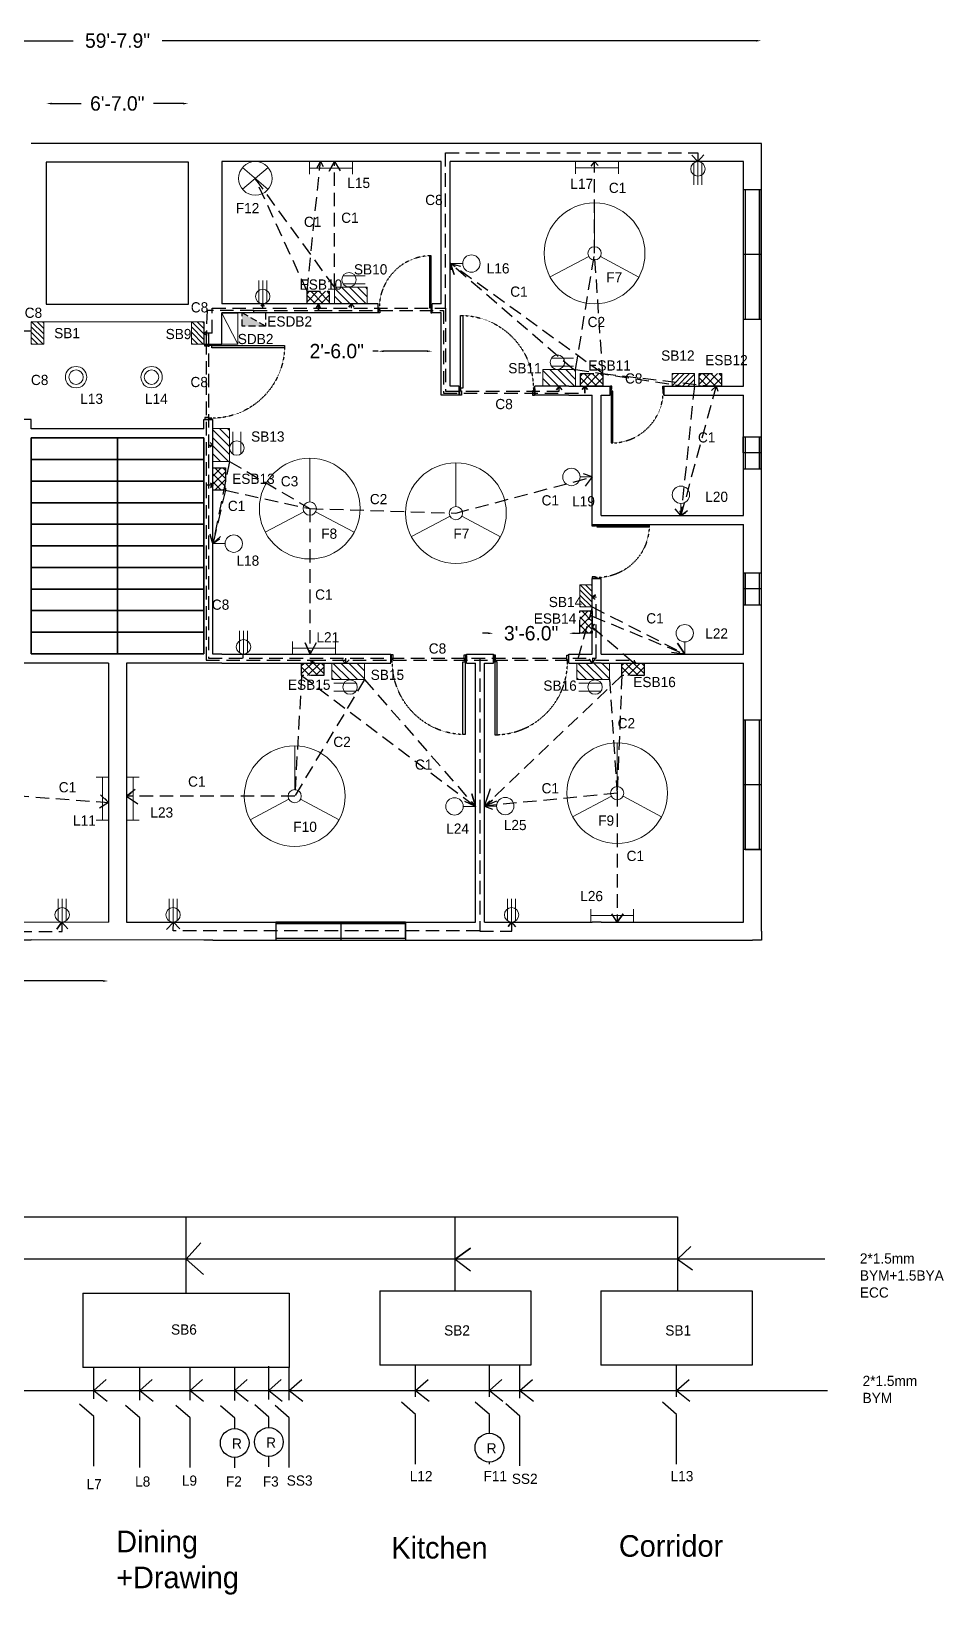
# Model space of a CAD drawing. Header units: inches. Extents: x -1005 to 2944, y -1440 to 1224.
# Drawn here: x -17 to 491, y -324 to 545 of the extents above; entities that cross this region are included whole.
import ezdxf

# ---------------------------------------------------------------- set-up
doc = ezdxf.new("R2010")
doc.units = ezdxf.units.IN
doc.header["$LTSCALE"] = 30
doc.header["$MEASUREMENT"] = 0
doc.linetypes.add('HIDDEN', pattern=[0.375, 0.25, -0.125])
doc.linetypes.add('HIDDEN4', pattern=[0.09375, 0.0625, -0.03125])
for name, color, linetype in [('Conduction to distribution board and 3 pin socket', 224, 'HIDDEN'), ('Conduction wire', 220, 'HIDDEN'), ('Dim', 102, 'Continuous'), ('Doors', 172, 'Continuous'), ('Emergency conduit', 50, 'HIDDEN'), ('Emergency fixture', 52, 'HIDDEN'), ('ESDBconduit', 80, 'HIDDEN'), ('loads', 228, 'HIDDEN'), ('Sdb  text', 153, 'Continuous'), ('SDB wire', 106, 'Continuous'), ('Windows', 174, 'Continuous'), ('wire size', 132, 'Continuous')]:
    doc.layers.add(name, color=color, linetype=linetype)
doc.layers.add('Fittings & Fixtures', color=92, linetype='Continuous', lineweight=15)
doc.dimstyles.get("Standard").update_dxf_attribs({"dimtxt": 8, "dimasz": 3, "dimexe": 0.18, "dimexo": 0.0625, "dimgap": 0.09, "dimtad": 0, "dimtih": 1, "dimtoh": 1, "dimdec": 1, "dimzin": 0, "dimdsep": 46, "dimlunit": 3, "dimtxsty": 'Standard', "dimcen": 0.09, "dimse1": 1, "dimse2": 1, "dimadec": 0, "dimazin": 0, "dimtfac": 1, "dimtdec": 1, "dimtofl": 0, "dimtmove": 0, "dimatfit": 3, "dimfxl": 1, "dimtolj": 1, "dimtzin": 0, "dimarcsym": 0})

# ---------------------------------------------------------------- blocks, each defined once
blk = doc.blocks.new('*D1')
at = {"color": 0, "lineweight": -2}
for p, q in [((237.22, 210.44), (234.22, 210.44)), ((285.22, 210.44), (288.22, 210.44))]:
    blk.add_line(p, q, dxfattribs=at)
at = {"color": 0}
for points in [[(237.22, 210.94), (237.22, 209.94), (240.22, 210.44)], [(285.22, 210.94), (285.22, 209.94), (282.22, 210.44)]]:
    blk.add_solid(points, dxfattribs=at)
at = {"layer": 'Defpoints', "color": 0}
for p in [(240.22, 210.44), (240.22, 198.88), (282.22, 198.88)]:
    blk.add_point(p, dxfattribs=at)
at = {"color": 0, "insert": (261.22, 210.44), "char_height": 8, "attachment_point": 5}
blk.add_mtext('\\A1;3\'-6.0"', dxfattribs=at)
blk = doc.blocks.new('A$C33124527')
for points in [[(1080, 1159), (1047, 1159), (1047, 100), (1080, 100)], [(0, 10), (6, 10), (6, 90), (0, 90)], [(6, 100), (20, 100), (20, 62), (32, 62), (32, 16), (32, 0), (6, 0)], [(1094, 100), (1080, 100), (1080, 62), (1068, 62), (1068, 16), (1068, 0), (1094, 0)], [(1094, 10), (1100, 10), (1100, 90), (1094, 90)]]:
    blk.add_lwpolyline(points, close=True)
at = {"linetype": 'HIDDEN4'}
blk.add_arc((1081, 100), 1060, 91.6414, 179.9839, dxfattribs=at)
blk = doc.blocks.new('*D4')
at = {"color": 0, "lineweight": -2}
for p, q in [((176.22, 367.28), (173.22, 367.28)), ((203.22, 367.28), (179.22, 367.28))]:
    blk.add_line(p, q, dxfattribs=at)
at = {"color": 0}
for points in [[(179.22, 367.78), (179.22, 366.78), (176.22, 367.28)], [(203.22, 367.78), (203.22, 366.78), (206.22, 367.28)]]:
    blk.add_solid(points, dxfattribs=at)
at = {"layer": 'Defpoints', "color": 0}
for p in [(176.22, 388.7), (206.22, 388.7), (176.22, 367.28)]:
    blk.add_point(p, dxfattribs=at)
at = {"color": 0, "insert": (153.13, 367.28), "char_height": 8, "attachment_point": 5}
blk.add_mtext('\\A1;2\'-6.0"', dxfattribs=at)
blk = doc.blocks.new('*D14')
at = {"color": 0, "lineweight": -2}
for p, q in [((-323.72, 539.92), (6.49, 539.92)), ((386.22, 539.92), (56, 539.92))]:
    blk.add_line(p, q, dxfattribs=at)
at = {"color": 0}
for points in [[(-323.72, 540.42), (-323.72, 539.42), (-326.72, 539.92)], [(386.22, 540.42), (386.22, 539.42), (389.22, 539.92)]]:
    blk.add_solid(points, dxfattribs=at)
at = {"layer": 'Defpoints', "color": 0}
for p in [(389.22, 539.92), (-326.72, 513.59), (389.22, 513.55)]:
    blk.add_point(p, dxfattribs=at)
at = {"color": 0, "insert": (31.25, 539.92), "char_height": 8, "attachment_point": 5}
blk.add_mtext('\\A1;59\'-7.9"', dxfattribs=at)
blk = doc.blocks.new('*D17')
at = {"color": 0, "lineweight": -2}
for p, q in [((-5.39, 504.98), (11.02, 504.98)), ((67.61, 504.98), (51.2, 504.98))]:
    blk.add_line(p, q, dxfattribs=at)
at = {"color": 0}
for points in [[(-5.39, 505.48), (-5.39, 504.48), (-8.39, 504.98)], [(67.61, 505.48), (67.61, 504.48), (70.61, 504.98)]]:
    blk.add_solid(points, dxfattribs=at)
at = {"layer": 'Defpoints', "color": 0}
for p in [(-8.39, 519.44), (70.61, 519.44), (70.61, 504.98)]:
    blk.add_point(p, dxfattribs=at)
at = {"color": 0, "insert": (31.11, 504.98), "char_height": 8, "attachment_point": 5}
blk.add_mtext('\\A1;6\'-7.0"', dxfattribs=at)
blk = doc.blocks.new('*D31')
at = {"color": 0, "lineweight": -2}
for p, q in [((-164.82, 17.12), (-93.59, 17.12)), ((23.16, 17.12), (-48.07, 17.12))]:
    blk.add_line(p, q, dxfattribs=at)
at = {"color": 0}
for points in [[(-164.82, 17.62), (-164.82, 16.62), (-167.82, 17.12)], [(23.16, 17.62), (23.16, 16.62), (26.16, 17.12)]]:
    blk.add_solid(points, dxfattribs=at)
at = {"layer": 'Defpoints', "color": 0}
for p in [(-167.82, 72.89), (26.16, 72.89), (-167.82, 17.12)]:
    blk.add_point(p, dxfattribs=at)
at = {"color": 0, "insert": (-70.83, 17.12), "char_height": 8, "attachment_point": 5}
blk.add_mtext('\\A1;16\'-2.0"', dxfattribs=at)
blk = doc.blocks.new('ESDB')
h = blk.add_hatch(color=256)
h.set_gradient(one_color=1, tint=1, name='INVCURVED')
h.paths.add_polyline_path([(25.9, -0.1), (25.9, 15.1), (-0.1, -0.1)])
for p, q in [((25.9, 15.1), (-0.1, 15.1)), ((-0.1, 15.1), (-0.1, -0.1)), ((-0.1, -0.1), (25.9, 15.1)), ((25.9, -0.1), (25.9, 15.1)), ((-0.1, -0.1), (25.9, -0.1))]:
    blk.add_line(p, q)

msp = doc.modelspace()

# ---------------------------------------------------------------- hatches: boundary and pattern name
at = {"layer": 'Emergency fixture'}
h = msp.add_hatch(dxfattribs=at)
h.set_pattern_fill('ANSI37', color=256, scale=25, style=0)
h.set_pattern_definition([(45, (878.6203, 155.6992), (-2.209709, 2.209709), []), (135, (878.6203, 155.6992), (-2.209709, -2.209709), [])])
h.paths.add_polyline_path([(149, 400.63), (136.62, 400.63), (136.62, 393.7), (149, 393.7)])
h = msp.add_hatch(dxfattribs=at)
h.set_pattern_fill('ANSI37', color=256, scale=25, style=0)
h.set_pattern_definition([(45, (1030.6203, 109.88), (-2.209709, 2.209709), []), (135, (1030.6203, 109.88), (-2.209709, -2.209709), [])])
h.paths.add_polyline_path([(301, 354.81), (288.62, 354.81), (288.62, 347.88), (301, 347.88)])
h = msp.add_hatch(dxfattribs=at)
h.set_pattern_fill('ANSI37', color=256, scale=25, style=0)
h.set_pattern_definition([(45, (1096.6203, 109.88), (-2.209709, 2.209709), []), (135, (1096.6203, 109.88), (-2.209709, -2.209709), [])])
h.paths.add_polyline_path([(367, 354.81), (354.62, 354.81), (354.62, 347.88), (367, 347.88)])
h = msp.add_hatch(dxfattribs=at)
h.set_pattern_fill('ANSI37', color=256, scale=25, angle=-90, style=0)
h.set_pattern_definition([(315, (-153.7407, -439.6202), (2.209709, 2.209709), []), (45, (-153.7407, -439.6202), (-2.209709, 2.209709), [])])
h.paths.add_polyline_path([(84.26, 290), (91.19, 290), (91.19, 302.38), (84.26, 302.38)])
h = msp.add_hatch(dxfattribs=at)
h.set_pattern_fill('ANSI37', color=256, scale=25, angle=-90, style=0)
h.set_pattern_definition([(315, (50.2823, -519.1203), (2.209709, 2.209709), []), (45, (50.2823, -519.1203), (-2.209709, 2.209709), [])])
h.paths.add_polyline_path([(288.28, 210.5), (295.22, 210.5), (295.22, 222.88), (288.28, 222.88)])
h = msp.add_hatch(dxfattribs=at)
h.set_pattern_fill('ANSI37', color=256, scale=25, style=0)
h.set_pattern_definition([(45, (875.6203, -51.0535), (-2.209709, 2.209709), []), (135, (875.6203, -51.0535), (-2.209709, -2.209709), [])])
h.paths.add_polyline_path([(146, 193.88), (133.62, 193.88), (133.62, 186.95), (146, 186.95)])
h = msp.add_hatch(dxfattribs=at)
h.set_pattern_fill('ANSI37', color=256, scale=25, style=0)
h.set_pattern_definition([(45, (1053.6203, -51.0535), (-2.209709, 2.209709), []), (135, (1053.6203, -51.0535), (-2.209709, -2.209709), [])])
h.paths.add_polyline_path([(324, 193.88), (311.62, 193.88), (311.62, 186.95), (324, 186.95)])
at = {"layer": 'Fittings & Fixtures'}
h = msp.add_hatch(dxfattribs=at)
h.set_pattern_fill('ANSI31', color=256, scale=25, angle=-90, style=0)
h.set_pattern_definition([(315, (-2487.221, -14720.1225), (2.2097087, 2.2097087), [])])
h.paths.add_polyline_path([(151.91, 402.92), (151.91, 393.7), (170.13, 393.7), (170.13, 402.92)])
h = msp.add_hatch(dxfattribs=at)
h.set_pattern_fill('ANSI31', color=256, scale=17, angle=-90, style=0)
h.set_pattern_definition([(315, (-2421.6868, -14776.6335), (1.5026019, 1.5026019), [])])
h.paths.add_polyline_path([(-16.74, 371.24), (-9.81, 371.24), (-9.81, 383.62), (-16.74, 383.62)])
h = msp.add_hatch(dxfattribs=at)
h.set_pattern_fill('ANSI31', color=256, scale=17, angle=-90, style=0)
h.set_pattern_definition([(315, (-2332.6608, -14776.6536), (1.5026019, 1.5026019), [])])
h.paths.add_polyline_path([(72.28, 371.22), (79.22, 371.22), (79.22, 383.6), (72.28, 383.6)])
h = msp.add_hatch(dxfattribs=at)
h.set_pattern_fill('ANSI31', color=256, scale=25, angle=-90, style=0)
h.set_pattern_definition([(315, (-2371.387, -14765.969), (2.2097087, 2.2097087), [])])
h.paths.add_polyline_path([(267.74, 357.07), (267.74, 347.85), (285.96, 347.85), (285.96, 357.07)])
h = msp.add_hatch(dxfattribs=at)
h.set_pattern_fill('ANSI31', color=256, scale=17, style=0)
h.set_pattern_definition([(45, (15499.8494, -2057.061), (-1.5026019, 1.5026019), [])])
h.paths.add_polyline_path([(339.6, 347.88), (351.98, 347.88), (351.98, 354.82), (339.6, 354.82)])
h = msp.add_hatch(dxfattribs=at)
h.set_pattern_fill('ANSI31', color=256, scale=25, style=0)
h.set_pattern_definition([(135, (-15029.5397, -2333.091), (2.2097087, 2.2097087), [])])
h.paths.add_polyline_path([(93.5, 324.26), (84.28, 324.26), (84.28, 306.04), (93.5, 306.04)])
h = msp.add_hatch(dxfattribs=at)
h.set_pattern_fill('ANSI31', color=256, scale=17, angle=-90, style=0)
h.set_pattern_definition([(315, (-2116.6622, -14922.7927), (1.5026019, 1.5026019), [])])
h.paths.add_polyline_path([(288.28, 225.08), (295.21, 225.08), (295.21, 237.46), (288.28, 237.46)])
h = msp.add_hatch(dxfattribs=at)
h.set_pattern_fill('ANSI31', color=256, scale=25, angle=90, style=0)
h.set_pattern_definition([(135, (2807.6833, 15307.7078), (-2.2097087, -2.2097087), [])])
h.paths.add_polyline_path([(168.56, 184.67), (168.56, 193.89), (150.33, 193.89), (150.33, 184.67)])
h = msp.add_hatch(dxfattribs=at)
h.set_pattern_fill('ANSI31', color=256, scale=25, angle=90, style=0)
h.set_pattern_definition([(135, (2943.9042, 15307.6973), (-2.2097087, -2.2097087), [])])
h.paths.add_polyline_path([(304.78, 184.66), (304.78, 193.88), (286.55, 193.88), (286.55, 184.66)])

# ---------------------------------------------------------------- linework, layer by layer
for p, q in [((79.22, 482.7), (-16.72, 482.7)), ((84.22, 482.7), (79.22, 482.7)), ((384.22, 482.7), (84.22, 482.7)), ((389.22, 482.7), (384.22, 482.7)), ((389.22, 477.7), (389.22, 482.7)), ((89.22, 472.7), (89.22, 393.7)), ((211.22, 472.7), (89.22, 472.7)), ((211.22, 393.7), (211.22, 472.7)), ((379.22, 472.7), (216.22, 472.7)), ((216.22, 347.88), (216.22, 472.7)), ((379.22, 347.88), (379.22, 472.7)), ((389.22, 44.88), (389.22, 477.7)), ((176.22, 393.7), (89.22, 393.7)), ((176.22, 388.7), (176.22, 393.7)), ((211.22, 393.7), (206.22, 393.7)), ((206.22, 388.7), (206.22, 393.7)), ((-16.72, 383.74), (79.22, 383.7)), ((79.22, 383.7), (79.22, 371.22)), ((132.22, 388.7), (89.22, 388.7)), ((89.22, 383.7), (89.22, 388.7)), ((89.22, 371.22), (89.22, 383.7)), ((137.22, 388.7), (132.22, 388.7)), ((176.22, 388.7), (137.22, 388.7)), ((211.22, 388.7), (206.22, 388.7)), ((211.22, 342.88), (211.22, 388.7)), ((79.22, 371.22), (89.22, 371.22)), ((221.22, 347.88), (216.22, 347.88)), ((221.22, 342.88), (221.22, 347.88)), ((282.22, 347.88), (263.22, 347.88)), ((263.22, 342.88), (263.22, 347.88)), ((282.22, 347.88), (305.22, 347.88)), ((305.22, 342.88), (305.22, 347.88)), ((335.22, 347.88), (379.22, 347.88)), ((335.22, 342.88), (335.22, 347.88)), ((221.22, 342.88), (211.22, 342.88)), ((282.22, 342.88), (263.22, 342.88)), ((282.22, 342.88), (295.22, 342.88)), ((295.22, 270.88), (295.22, 342.88)), ((300.22, 275.88), (300.22, 342.88)), ((300.22, 342.88), (305.22, 342.88)), ((335.22, 342.88), (379.22, 342.88)), ((379.22, 275.88), (379.22, 342.88)), ((-16.72, 329.22), (-21.72, 329.22)), ((-16.72, 324.06), (-16.72, 329.22)), ((79.28, 324.06), (79.28, 329.22)), ((79.28, 329.22), (84.28, 329.22)), ((83.3, 329.22), (80.25, 329.22)), ((84.22, 198.88), (84.28, 329.22)), ((-16.72, 199.06), (-16.72, 319.06)), ((-16.72, 319.06), (79.28, 319.06)), ((79.28, 319.06), (79.28, 199.06)), ((295.22, 270.88), (379.22, 270.88)), ((300.22, 275.88), (379.22, 275.88)), ((379.22, 198.88), (379.22, 270.88)), ((295.22, 240.88), (300.22, 240.88)), ((295.22, 198.88), (295.22, 240.88)), ((300.22, 198.88), (300.22, 240.88)), ((26.28, 193.88), (-26.72, 193.88)), ((79.28, 199.06), (-16.72, 199.06)), ((26.28, 193.88), (26.28, 49.9)), ((89.22, 193.88), (36.28, 193.88)), ((36.28, 193.88), (36.28, 49.9)), ((89.22, 198.88), (84.22, 198.88)), ((89.22, 198.88), (183.22, 198.88)), ((89.22, 193.88), (183.22, 193.88)), ((183.22, 193.88), (183.22, 198.88)), ((225.22, 193.88), (225.22, 198.88)), ((225.22, 198.88), (240.22, 198.88)), ((225.22, 193.88), (230.22, 193.88)), ((230.22, 49.88), (230.22, 193.88)), ((235.22, 49.88), (235.22, 193.88)), ((235.22, 193.88), (240.22, 193.88)), ((240.22, 193.88), (240.22, 198.88)), ((282.22, 198.88), (295.22, 198.88)), ((282.22, 193.88), (282.22, 198.88)), ((282.22, 198.88), (295.22, 198.88)), ((282.22, 193.88), (295.22, 193.88)), ((300.22, 193.88), (295.22, 193.88)), ((300.22, 198.88), (379.22, 198.88)), ((300.22, 198.88), (379.22, 198.88)), ((300.22, 193.88), (379.22, 193.88)), ((379.22, 49.88), (379.22, 193.88)), ((-26.72, 49.93), (26.28, 49.9)), ((36.28, 49.9), (89.22, 49.88)), ((89.22, 49.88), (230.22, 49.88)), ((235.22, 49.88), (295.22, 49.88)), ((300.22, 49.88), (295.22, 49.88)), ((300.22, 49.88), (379.22, 49.88)), ((389.22, 44.88), (389.22, 39.88)), ((-21.72, 39.93), (-16.72, 39.93)), ((79.22, 39.88), (-16.72, 39.93)), ((84.22, 39.88), (79.22, 39.88)), ((84.22, 39.88), (384.22, 39.88)), ((389.22, 39.88), (384.22, 39.88))]:
    msp.add_line(p, q)
for points in [[(-8.39, 393.46), (70.61, 393.46), (70.61, 472.46), (-8.39, 472.46)], [(-16.72, 199.06), (79.28, 199.06), (79.28, 319.06), (-16.72, 319.06)], [(-16.72, 307.06), (31.28, 307.06), (31.28, 319.06), (-16.72, 319.06)], [(31.28, 307.06), (79.28, 307.06), (79.28, 319.06), (31.28, 319.06)], [(-16.72, 295.06), (31.28, 295.06), (31.28, 307.06), (-16.72, 307.06)], [(31.28, 295.06), (79.28, 295.06), (79.28, 307.06), (31.28, 307.06)], [(-16.72, 283.06), (31.28, 283.06), (31.28, 295.06), (-16.72, 295.06)], [(31.28, 283.06), (79.28, 283.06), (79.28, 295.06), (31.28, 295.06)], [(-16.72, 271.06), (31.28, 271.06), (31.28, 283.06), (-16.72, 283.06)], [(31.28, 271.06), (79.28, 271.06), (79.28, 283.06), (31.28, 283.06)], [(-16.72, 259.06), (31.28, 259.06), (31.28, 271.06), (-16.72, 271.06)], [(31.28, 259.06), (79.28, 259.06), (79.28, 271.06), (31.28, 271.06)], [(-16.72, 247.06), (31.28, 247.06), (31.28, 259.06), (-16.72, 259.06)], [(31.28, 247.06), (79.28, 247.06), (79.28, 259.06), (31.28, 259.06)], [(-16.72, 235.06), (31.28, 235.06), (31.28, 247.06), (-16.72, 247.06)], [(31.28, 235.06), (79.28, 235.06), (79.28, 247.06), (31.28, 247.06)], [(-16.72, 223.06), (31.28, 223.06), (31.28, 235.06), (-16.72, 235.06)], [(31.28, 223.06), (79.28, 223.06), (79.28, 235.06), (31.28, 235.06)], [(-16.72, 211.06), (31.28, 211.06), (31.28, 223.06), (-16.72, 223.06)], [(31.28, 211.06), (79.28, 211.06), (79.28, 223.06), (31.28, 223.06)], [(-16.72, 199.06), (31.28, 199.06), (31.28, 211.06), (-16.72, 211.06)], [(31.28, 199.06), (79.28, 199.06), (79.28, 211.06), (31.28, 211.06)]]:
    msp.add_lwpolyline(points, close=True)
msp.add_lwpolyline([(79.28, 324.06), (-16.72, 324.06)])
at = {"layer": 'Conduction to distribution board and 3 pin socket'}
for p, q in [((213.61, 391.25), (213.61, 477.58)), ((213.61, 477.58), (353.97, 477.58)), ((353.96, 472.7), (350.49, 476.21)), ((353.97, 477.58), (353.96, 472.69)), ((353.96, 472.7), (357.2, 476.49)), ((357.2, 476.49), (353.96, 472.7)), ((83.91, 377.27), (83.91, 391.25)), ((83.91, 391.25), (213.61, 391.25)), ((111.97, 393.7), (111.05, 392.24)), ((111.05, 392.24), (111.96, 393.7)), ((111.96, 391.23), (111.96, 393.7)), ((111.96, 393.7), (112.85, 392.26)), ((161.37, 393.63), (159.88, 391.68)), ((159.88, 391.68), (161.37, 393.63)), ((161.37, 391.23), (161.37, 393.63)), ((161.37, 393.63), (162.65, 391.76)), ((213.61, 391.25), (213.61, 345.01)), ((-21.79, 378.62), (-16.7, 378.62)), ((79.22, 377.27), (80.5, 378.14)), ((80.5, 378.14), (79.22, 377.27)), ((81.89, 377.27), (79.22, 377.27)), ((79.22, 377.27), (80.45, 376.47)), ((83.91, 377.27), (81.89, 377.27)), ((81.89, 377.27), (81.89, 196.64)), ((276.88, 347.75), (275.31, 345.75)), ((275.31, 345.75), (276.88, 347.75)), ((276.88, 345.03), (276.88, 347.75)), ((276.88, 347.75), (278.33, 345.88)), ((213.61, 345.01), (276.88, 345.01)), ((81.86, 315.12), (84.25, 315.12)), ((84.25, 315.12), (82.59, 313.96)), ((84.25, 315.12), (82.67, 316.53)), ((82.67, 316.53), (84.25, 315.12)), ((295.22, 230.49), (297.08, 231.88)), ((297.08, 231.88), (295.22, 230.49)), ((297.4, 230.49), (295.22, 230.49)), ((295.22, 230.49), (296.78, 229.49)), ((297.4, 196.64), (297.4, 230.49)), ((81.89, 196.64), (297.4, 196.64)), ((101.18, 196.63), (101.18, 199.03)), ((158.01, 193.72), (155.91, 195.83)), ((155.91, 195.83), (158.01, 193.72)), ((158.01, 196.63), (158.01, 193.72)), ((158.01, 193.72), (160.06, 195.69)), ((232.73, 196.62), (232.73, 44.84)), ((295.22, 193.88), (293.5, 196.08)), ((293.5, 196.08), (295.22, 193.88)), ((295.22, 193.88), (296.89, 196.08)), ((295.3, 196.77), (295.3, 193.95)), ((-170.07, 44.57), (0.5, 44.57)), ((0.28, 49.91), (-2.48, 45.95)), ((-2.48, 45.95), (0.28, 49.91)), ((0.28, 49.91), (3.56, 46.12)), ((0.5, 44.57), (0.5, 49.92)), ((62.36, 49.89), (58.52, 45.78)), ((58.52, 45.78), (62.36, 49.89)), ((62.16, 44.94), (62.36, 49.98)), ((232.63, 44.94), (62.16, 44.94)), ((62.36, 49.89), (65.92, 46.03)), ((232.73, 44.84), (250.45, 44.84)), ((250.37, 49.88), (248.5, 47.34)), ((248.5, 47.34), (250.37, 49.88)), ((250.37, 49.88), (252.5, 47.29)), ((250.45, 44.84), (250.45, 49.95))]:
    msp.add_line(p, q, dxfattribs=at)
at = {"layer": 'Conduction wire'}
for p, q in [((151.91, 472.7), (148.89, 467.37)), ((148.89, 467.37), (151.91, 472.7)), ((151.91, 402.92), (151.91, 472.7)), ((151.91, 472.7), (155.01, 467.52)), ((296.48, 472.7), (294.31, 470.22)), ((296.48, 421.7), (296.48, 472.7)), ((296.48, 472.7), (298.55, 470.5)), ((151.91, 402.92), (107.85, 463.35)), ((285.96, 357.07), (296.48, 421.7)), ((284.7, 357.07), (216.41, 416.04)), ((216.41, 416.04), (216.95, 412.6)), ((216.95, 412.6), (216.41, 416.04)), ((216.41, 416.04), (219.74, 415.07)), ((285.96, 357.07), (345.79, 347.88)), ((351.98, 347.88), (344.49, 275.88)), ((93.5, 306.04), (84.25, 260.28)), ((93.5, 306.04), (138.12, 279.77)), ((219.4, 277.26), (295.22, 297.35)), ((295.22, 297.35), (290.32, 299.13)), ((295.22, 297.35), (291.3, 292.17)), ((295.22, 297.35), (295.22, 297.35)), ((138.12, 279.77), (219.4, 277.26)), ((138.12, 279.77), (138.12, 199.26)), ((344.49, 275.88), (341.38, 279.68)), ((344.49, 275.88), (348.2, 278.74)), ((84.25, 260.28), (82.66, 265.49)), ((84.25, 260.28), (88.42, 264.17)), ((88.42, 264.17), (84.25, 260.28)), ((295.21, 225.08), (286.55, 193.88)), ((295.21, 225.08), (346.63, 198.88)), ((138.12, 199.26), (135.61, 205.16)), ((135.61, 205.16), (138.28, 198.88)), ((138.28, 198.88), (141.83, 205.38)), ((346.63, 198.88), (342.51, 204.89)), ((342.51, 204.89), (346.63, 198.88)), ((346.63, 198.88), (339.02, 199.69)), ((168.56, 184.67), (129.74, 119.89)), ((168.56, 184.67), (230.22, 114.19)), ((304.78, 184.66), (309.05, 121.56)), ((-70.36, 123.47), (26.42, 116.4)), ((41.13, 123.54), (36.28, 119.89)), ((36.28, 119.89), (38.76, 121.79)), ((26.28, 116.41), (21.23, 113.14)), ((21.81, 120.68), (26.28, 116.41)), ((26.28, 116.41), (24.09, 118.5)), ((129.74, 119.89), (36.28, 119.89)), ((36.28, 119.89), (42.57, 115.59)), ((230.22, 114.19), (224.41, 116.83)), ((230.22, 114.19), (228.27, 121.18)), ((228.27, 121.18), (230.22, 114.19)), ((309.05, 121.56), (235.22, 114.35)), ((235.22, 114.35), (239.68, 117.65)), ((239.68, 117.65), (235.22, 114.35)), ((235.22, 114.35), (239.68, 112.57)), ((309.05, 121.56), (309.05, 49.88)), ((309.05, 49.88), (306.07, 54.39)), ((309.05, 49.88), (312.41, 54.39)), ((312.41, 54.39), (309.05, 49.88))]:
    msp.add_line(p, q, dxfattribs=at)
at = {"layer": 'Dim'}
msp.add_line((379.16, 385.04), (389.22, 385.04), dxfattribs=at)
at = {"layer": 'Emergency conduit'}
for p, q in [((136.62, 400.63), (144, 472.7)), ((144, 472.7), (142, 469.08)), ((142, 469.08), (144, 472.7)), ((144, 472.7), (145.5, 470)), ((136.62, 400.63), (107.85, 463.35)), ((301, 354.81), (296.48, 421.7)), ((301, 354.81), (216.41, 416.04)), ((216.41, 416.04), (218.5, 410)), ((218.5, 410), (216.41, 416.04)), ((216.41, 416.04), (222, 414.5)), ((143, 393.7), (141.5, 391)), ((141.5, 391), (143, 393.7)), ((143, 390), (143, 393.7)), ((143, 393.7), (143, 390)), ((143, 393.7), (144, 391)), ((81, 390), (80.5, 373)), ((107.01, 390), (81, 390)), ((107.01, 388.7), (107.01, 390)), ((107.01, 390), (143, 390)), ((143, 390), (212.5, 390)), ((212.5, 390), (212.5, 344)), ((80.5, 373), (80.5, 293)), ((291, 347.88), (289.5, 346)), ((289.5, 346), (291, 347.88)), ((291, 344), (291, 347.88)), ((291, 347.88), (292.5, 346)), ((292.5, 346), (291, 347.88)), ((291, 347.88), (291, 344)), ((300.89, 354.9), (360.81, 347.88)), ((364, 347.88), (344.49, 275.88)), ((364, 347.88), (361.5, 345.5)), ((361.5, 345.5), (364, 347.88)), ((364, 347.88), (365, 345)), ((212.5, 344), (291, 344)), ((80.5, 293), (84.26, 293)), ((84.41, 292.88), (80.5, 293)), ((80.5, 293), (80.5, 195.5)), ((84.26, 293), (83, 294)), ((83, 294), (84.41, 292.88)), ((84.41, 292.88), (83, 291.5)), ((83, 291.5), (84.41, 292.88)), ((91.19, 290), (84.25, 260.28)), ((91.19, 290), (138.12, 279.77)), ((344.49, 275.88), (344, 278.5)), ((344.49, 275.88), (347, 277.5)), ((347, 277.5), (344.49, 275.88)), ((84.25, 260.28), (83, 264.5)), ((84.25, 260.28), (88, 263)), ((88, 263), (84.25, 260.28)), ((295.22, 219.88), (346.63, 198.88)), ((295.22, 214), (296.5, 215.5)), ((296.5, 215.5), (295.22, 214)), ((295.22, 214), (296.5, 212)), ((295.22, 214), (318.5, 193.88)), ((346.48, 198.94), (346, 200)), ((346, 200), (346.48, 198.94)), ((80.5, 195.5), (139.5, 195.5)), ((139.5, 193.88), (138.5, 194.69)), ((138.5, 194.69), (139.5, 193.88)), ((139.5, 195.5), (139.5, 193.88)), ((139.5, 193.88), (139.5, 195.5)), ((139.5, 195.5), (318.5, 195.5)), ((139.5, 193.88), (140.5, 194.5)), ((140.5, 194.5), (139.5, 193.88)), ((318.5, 193.88), (317.5, 194.5)), ((317.5, 194.5), (318.5, 193.88)), ((318.5, 195.5), (318.5, 193.88)), ((318.5, 193.88), (319.5, 194.5)), ((346.48, 198.94), (345.5, 198.88)), ((133.62, 186.95), (129.74, 119.89)), ((133.62, 186.95), (230.22, 114.19)), ((311.62, 186.95), (235.22, 114.35)), ((311.62, 186.95), (309.05, 121.56)), ((235.22, 114.35), (238.5, 124)), ((238.5, 124), (235.22, 114.35)), ((229.93, 114.5), (229, 114.5)), ((229.93, 114.41), (229.93, 115)), ((229.93, 115), (229.93, 114.5)), ((235.22, 114.35), (243.56, 117.9))]:
    msp.add_line(p, q, dxfattribs=at)
at = {"layer": 'Emergency fixture'}
for points in [[(136.62, 400.63), (149, 400.63), (149, 393.7), (136.62, 393.7)], [(288.62, 354.81), (301, 354.81), (301, 347.88), (288.62, 347.88)], [(354.62, 354.81), (367, 354.81), (367, 347.88), (354.62, 347.88)], [(91.19, 302.38), (91.19, 290), (84.26, 290), (84.26, 302.38)], [(295.22, 222.88), (295.22, 210.5), (288.28, 210.5), (288.28, 222.88)], [(133.62, 193.88), (146, 193.88), (146, 186.95), (133.62, 186.95)], [(311.62, 193.88), (324, 193.88), (324, 186.95), (311.62, 186.95)]]:
    msp.add_lwpolyline(points, close=True, dxfattribs=at)
at = {"layer": 'ESDBconduit', "color": 0, "linetype": 'ByBlock'}
for p, q in [((177, -155.24), (261.07, -155.24)), ((177, -155.24), (177, -196.45)), ((261.07, -155.24), (261.07, -196.45)), ((300, -155.24), (384.07, -155.24)), ((300, -155.24), (300, -196.45)), ((384.07, -155.24), (384.07, -196.45)), ((12, -156.48), (12, -197.69)), ((12, -156.48), (126.72, -156.48)), ((126.72, -156.48), (126.72, -197.69)), ((126.72, -197.69), (12, -197.69)), ((261.07, -196.45), (177, -196.45)), ((384.07, -196.45), (300, -196.45))]:
    msp.add_line(p, q, dxfattribs=at)
at = {"layer": 'Fittings & Fixtures'}
for p, q in [((138.04, 465.76), (138.04, 472.7)), ((161.92, 465.76), (161.92, 472.7)), ((285.82, 465.92), (285.82, 472.86)), ((309.7, 465.92), (309.7, 472.86)), ((351.73, 472.02), (351.73, 459.75)), ((353.96, 472.69), (353.96, 459.75)), ((356.2, 472.01), (356.2, 459.75)), ((115.03, 469.34), (100.67, 457.35)), ((100.73, 469.42), (114.97, 457.28)), ((161.92, 469.08), (138.04, 469.08)), ((138.04, 469.08), (138.04, 465.76)), ((161.92, 469.08), (161.92, 465.76)), ((309.7, 469.24), (285.82, 469.24)), ((285.82, 469.24), (285.82, 465.92)), ((309.7, 469.24), (309.7, 465.92)), ((296.48, 425.37), (296.48, 449.7)), ((271.73, 408.62), (293.23, 419.98)), ((321.18, 408.5), (299.72, 419.97)), ((156.6, 409.25), (168.87, 409.25)), ((223.2, 416.04), (216.41, 416.04)), ((109.73, 394.38), (109.73, 406.65)), ((111.97, 393.7), (111.97, 406.65)), ((114.2, 394.38), (114.2, 406.65)), ((156.6, 404.78), (168.87, 404.78)), ((98.08, 371.22), (89.22, 388.45)), ((272.43, 363.41), (284.7, 363.41)), ((272.43, 358.94), (284.7, 358.94)), ((95.31, 310.11), (95.31, 322.38)), ((99.78, 310.11), (99.78, 322.38)), ((138.12, 283.45), (138.12, 307.77)), ((219.4, 280.94), (219.4, 305.26)), ((288.43, 297.35), (295.22, 297.35)), ((344.49, 282.67), (344.49, 275.88)), ((113.36, 266.7), (134.87, 278.06)), ((162.82, 266.58), (141.36, 278.04)), ((194.64, 264.18), (216.15, 275.55)), ((244.09, 264.07), (222.64, 275.53)), ((91.03, 260.28), (84.25, 260.28)), ((99.06, 199.56), (99.06, 211.83)), ((101.29, 198.88), (101.29, 211.83)), ((103.53, 199.56), (103.53, 211.83)), ((128.59, 198.88), (128.59, 205.82)), ((152.47, 202.19), (128.59, 202.19)), ((128.59, 202.19), (128.59, 198.88)), ((152.47, 198.88), (152.47, 205.82)), ((152.47, 202.19), (152.47, 198.88)), ((346.63, 205.67), (346.63, 198.88)), ((163.86, 182.8), (151.59, 182.8)), ((300.08, 182.79), (287.82, 182.79)), ((163.86, 178.33), (151.59, 178.33)), ((300.09, 178.32), (287.82, 178.32)), ((129.74, 123.56), (129.74, 147.89)), ((309.05, 125.24), (309.05, 149.56)), ((26.28, 130.41), (19.34, 130.41)), ((22.97, 130.41), (22.97, 106.53)), ((22.97, 130.41), (26.28, 130.41)), ((43.21, 130.5), (36.28, 130.5)), ((39.9, 130.5), (39.9, 106.62)), ((39.9, 130.5), (43.21, 130.5)), ((104.98, 106.81), (126.49, 118.17)), ((154.44, 106.69), (132.98, 118.15)), ((223.43, 114.19), (230.22, 114.19)), ((242, 114.35), (235.22, 114.35)), ((284.29, 108.48), (305.8, 119.84)), ((333.75, 108.36), (312.29, 119.83)), ((26.28, 106.53), (19.34, 106.53)), ((22.97, 106.53), (26.28, 106.53)), ((43.21, 106.62), (36.28, 106.62)), ((39.9, 106.62), (43.21, 106.62)), ((-1.78, 50.59), (-1.78, 62.86)), ((0.46, 49.91), (0.46, 62.86)), ((2.7, 50.59), (2.7, 62.86)), ((59.86, 50.56), (59.86, 62.83)), ((62.1, 49.88), (62.1, 62.83)), ((64.34, 50.56), (64.34, 62.83)), ((248.13, 50.56), (248.13, 62.83)), ((250.37, 49.88), (250.37, 62.83)), ((252.6, 50.56), (252.6, 62.83)), ((294.33, 50.17), (294.33, 57.11)), ((318.21, 53.48), (294.33, 53.48)), ((294.33, 53.48), (294.33, 50.17)), ((318.21, 50.17), (318.21, 57.11)), ((318.21, 53.48), (318.21, 50.17))]:
    msp.add_line(p, q, dxfattribs=at)
for points in [[(170.13, 402.92), (170.13, 393.7), (151.91, 393.7), (151.91, 402.92)], [(-9.81, 383.62), (-9.81, 371.24), (-16.74, 371.24), (-16.74, 383.62)], [(79.22, 383.6), (79.22, 371.22), (72.28, 371.22), (72.28, 383.6)], [(98.08, 388.45), (98.08, 371.22), (89.22, 371.22), (89.22, 388.45)], [(285.96, 357.07), (285.96, 347.85), (267.74, 347.85), (267.74, 357.07)], [(339.6, 354.82), (351.98, 354.82), (351.98, 347.88), (339.6, 347.88)], [(93.5, 324.26), (84.28, 324.26), (84.28, 306.04), (93.5, 306.04)], [(295.21, 237.46), (295.21, 225.08), (288.28, 225.08), (288.28, 237.46)], [(150.33, 184.67), (150.33, 193.89), (168.56, 193.89), (168.56, 184.67)], [(286.55, 184.66), (286.55, 193.88), (304.78, 193.88), (304.78, 184.66)]]:
    msp.add_lwpolyline(points, close=True, dxfattribs=at)
for centre, radius in [((107.85, 463.35), 9.35), ((353.96, 468.67), 4.02), ((296.48, 421.7), 28), ((228.02, 416.04), 4.83), ((296.48, 421.7), 3.68), ((159.94, 407.02), 4.02), ((111.97, 397.72), 4.02), ((275.78, 361.17), 4.02), ((8.19, 352.85), 5.95), ((8.19, 352.85), 4.03), ((50.15, 352.85), 5.95), ((50.15, 352.85), 4.03), ((97.55, 313.45), 4.02), ((138.12, 279.77), 28), ((219.4, 277.26), 28), ((283.6, 297.35), 4.83), ((344.49, 287.49), 4.83), ((138.12, 279.77), 3.68), ((219.4, 277.26), 3.68), ((95.86, 260.28), 4.83), ((346.63, 210.49), 4.83), ((101.29, 202.9), 4.02), ((160.52, 180.56), 4.02), ((296.74, 180.55), 4.02), ((129.74, 119.89), 28), ((309.05, 121.56), 28), ((129.74, 119.89), 3.68), ((309.05, 121.56), 3.68), ((218.6, 114.19), 4.83), ((246.83, 114.35), 4.83), ((0.46, 53.93), 4.02), ((62.1, 53.9), 4.02), ((250.37, 53.9), 4.02)]:
    msp.add_circle(centre, radius, dxfattribs=at)
at = {"layer": 'SDB wire'}
for p, q in [((-676.5, -114), (342.5, -114)), ((69.36, -156.48), (69.36, -114)), ((219.04, -155.24), (219.04, -114)), ((342.5, -114), (342.5, -155.24)), ((18, -215.19), (18, -197.69)), ((43.56, -215.86), (43.56, -197.45)), ((71.54, -215.86), (71.54, -197.45)), ((96.4, -216.04), (96.4, -197.63)), ((115.35, -215.5), (115.35, -197.09)), ((126.72, -215.86), (126.72, -197.45)), ((197, -214.07), (197, -196.45)), ((238, -214.07), (238, -196.45)), ((255, -214.87), (255, -196.45)), ((342.04, -214.07), (342.04, -196.45)), ((197, -223.96), (189.15, -217.14)), ((238, -223.96), (230.15, -217.14)), ((342.04, -223.96), (334.19, -217.14)), ((18, -225.08), (10.15, -218.26)), ((18, -252.69), (18, -225.08)), ((43.56, -225.75), (35.71, -218.93)), ((43.56, -253.36), (43.56, -225.75)), ((71.54, -225.75), (63.69, -218.93)), ((71.54, -253.36), (71.54, -225.75)), ((96.4, -225.93), (88.55, -219.11)), ((96.4, -231.74), (96.4, -225.93)), ((115.35, -225.38), (107.5, -218.56)), ((115.35, -231.19), (115.35, -225.38)), ((126.72, -225.75), (118.87, -218.93)), ((126.72, -253.36), (126.72, -225.75)), ((197, -251.57), (197, -223.96)), ((238, -234.37), (238, -223.96)), ((255, -224.75), (247.15, -217.93)), ((255, -252.37), (255, -224.75)), ((342.04, -251.57), (342.04, -223.96)), ((96.4, -253.54), (96.4, -247.74)), ((115.35, -253), (115.35, -247.19)), ((238, -251.57), (238, -250.37))]:
    msp.add_line(p, q, dxfattribs=at)
for centre in [(96.4, -239.74), (115.35, -239.19), (238, -242.37)]:
    msp.add_circle(centre, 8, dxfattribs=at)
at = {"layer": 'Windows'}
for p, q in [((379.16, 457.04), (379.16, 385.04)), ((389.16, 457.04), (379.16, 457.04)), ((380.16, 457.04), (380.16, 385.04)), ((388.16, 385.04), (388.16, 457.04)), ((389.16, 385.04), (389.16, 457.04)), ((389.16, 421.04), (379.16, 421.04)), ((380.16, 385.04), (388.16, 385.04)), ((379.15, 319.73), (379.15, 301.73)), ((379.15, 310.73), (379.15, 319.73)), ((379.15, 319.73), (389.15, 319.73)), ((380.15, 319.73), (380.15, 301.73)), ((388.15, 301.73), (388.15, 319.73)), ((389.15, 301.73), (389.15, 319.73)), ((389.15, 310.73), (379.15, 310.73)), ((389.15, 301.73), (379.15, 301.73)), ((379.21, 244.11), (379.21, 226.11)), ((379.21, 235.11), (379.21, 244.11)), ((379.21, 244.11), (389.21, 244.11)), ((380.21, 244.11), (380.21, 226.11)), ((388.21, 226.11), (388.21, 244.11)), ((389.21, 226.11), (389.21, 244.11)), ((389.21, 235.11), (379.21, 235.11)), ((389.21, 226.11), (379.21, 226.11)), ((379.22, 162.19), (379.22, 90.19)), ((389.22, 162.19), (379.22, 162.19)), ((380.22, 162.19), (380.22, 90.19)), ((388.22, 90.19), (388.22, 162.19)), ((389.22, 90.19), (389.22, 162.19)), ((389.22, 126.19), (379.22, 126.19)), ((389.22, 90.19), (379.22, 90.19)), ((380.22, 90.19), (388.22, 90.19)), ((388.22, 90.19), (389.22, 90.19)), ((191.35, 49.88), (119.35, 49.88)), ((119.35, 49.88), (119.35, 39.88)), ((191.35, 48.88), (119.35, 48.88)), ((155.35, 49.88), (155.35, 39.88)), ((191.35, 48.88), (191.35, 49.88)), ((191.35, 49.88), (191.35, 39.88)), ((191.35, 40.88), (191.35, 48.88)), ((119.35, 40.88), (191.35, 40.88)), ((119.35, 39.88), (191.35, 39.88))]:
    msp.add_line(p, q, dxfattribs=at)
at = {"layer": 'wire size'}
for p, q in [((69.36, -137.5), (77.5, -128.5)), ((77.5, -128.5), (69.36, -137.5)), ((424.5, -137.5), (-700.46, -137.5)), ((69.36, -137.5), (79, -146)), ((219.04, -137.5), (227.5, -131.5)), ((227.5, -131.5), (219.04, -137.5)), ((219.04, -137.5), (227.5, -144)), ((342.5, -137.5), (350, -130.5)), ((350, -130.5), (342.5, -137.5)), ((342.5, -137.5), (351, -143.5)), ((18, -210.5), (24.96, -204.5)), ((43.56, -210.5), (50.52, -204.5)), ((71.54, -210.5), (78.5, -204.5)), ((96.4, -210.5), (103.36, -204.5)), ((115.35, -210.5), (122.31, -204.5)), ((126.72, -210.5), (133.68, -204.5)), ((197, -210.5), (203.96, -204.5)), ((238, -210.5), (244.96, -204.5)), ((255, -210.5), (261.96, -204.5)), ((342.04, -210.5), (349, -204.5)), ((-714.01, -210.5), (426, -210.5)), ((18, -210.5), (25.46, -216.5)), ((43.56, -210.5), (51.02, -216.5)), ((71.54, -210.5), (79, -216.5)), ((96.4, -210.5), (103.86, -216.5)), ((115.35, -210.5), (122.81, -216.5)), ((126.72, -210.5), (134.18, -216.5)), ((197, -210.5), (204.46, -216.5)), ((238, -210.5), (245.46, -216.5)), ((255, -210.5), (262.46, -216.5)), ((342.04, -210.5), (349.5, -216.5))]:
    msp.add_line(p, q, dxfattribs=at)

# ---------------------------------------------------------------- block references
at = {"layer": 'Doors'}
for p, xscale, yscale, zscale in [((176.22, 388.7), 0.02727272727270247, 0.02727272727275931, 0.02727272727275204), ((263.22, 342.88), -0.03818181818178346, 0.0381818181818403, 0.03818181818181818)]:
    msp.add_blockref('A$C33124527', p, dxfattribs=dict(at, xscale=xscale, yscale=yscale, zscale=zscale))
for p, xscale, yscale, zscale, rotation in [((79.87, 329.22), -0.03818181818178346, 0.03818181818178346, 0.03818181818181818, 270), ((335.22, 347.88), 0.02727272727270247, 0.02727272727275931, 0.02727272727275204, 180), ((295.22, 240.88), -0.02727272727275931, 0.02727272727275931, 0.02727272727275208, 270), ((183.22, 198.42), -0.03818181818178346, 0.0381818181818403, 0.03818181818181818, 180), ((282.22, 198.31), 0.03818181818178346, 0.0381818181818403, 0.03818181818181818, 180)]:
    msp.add_blockref('A$C33124527', p, dxfattribs=dict(at, xscale=xscale, yscale=yscale, zscale=zscale, rotation=rotation))
at = {"layer": 'Emergency fixture', "xscale": -0.4999999999999601, "yscale": 0.5, "zscale": 0.5, "rotation": 6.28859377371782e-05}
msp.add_blockref('ESDB', (113.45, 381.17), dxfattribs=at)

# ---------------------------------------------------------------- texts
at = {"layer": 'Conduction to distribution board and 3 pin socket', "char_height": 5.677, "width": 13.6809, "attachment_point": 1}
for insert in [(202.31, 454.22), (-20.38, 391.5), (71.98, 394.52), (-16.9, 354.14), (71.79, 352.99), (313.39, 354.98), (241.3, 340.74), (83.68, 229.2), (204.29, 204.84)]:
    msp.add_mtext('C8', dxfattribs=dict(at, insert=insert))
at = {"layer": 'Conduction wire', "char_height": 5.677, "width": 13.6809, "attachment_point": 1}
for s, insert in [('C1', (304.41, 460.94)), ('C1', (155.61, 444.32)), ('C1', (134.87, 442.05)), ('C1', (249.59, 403.24)), ('C2', (292.63, 386.37)), ('C1', (353.97, 322.21)), ('C3', (122.02, 297.8)), ('C2', (171.53, 287.89)), ('C1', (267.01, 287.2)), ('C1', (92.57, 284.11)), ('C1', (141.1, 234.81)), ('C1', (325.23, 221.59)), ('C2', (309.3, 163.28)), ('C2', (151.22, 152.92)), ('C1', (196.61, 140.29)), ('C1', (70.46, 130.83)), ('C1', (-1.44, 127.68)), ('C1', (267.01, 127.12)), ('C1', (314.29, 89.51))]:
    msp.add_mtext(s, dxfattribs=dict(at, insert=insert))
at = {"layer": 'loads', "char_height": 5.677, "width": 13.6809, "attachment_point": 1}
for s, insert in [('L15', (159, 463.68)), ('L17', (283, 463.18)), ('F12', (97, 449.68)), ('SB10', (162.68, 415.64)), ('L16', (236.5, 416.18)), ('F7', (303, 411.18)), ('ESB10', (132.5, 407.18)), ('ESDB2', (114.5, 386.68)), ('SB1', (-4, 380.18)), ('SB9', (58, 379.68)), ('SDB2', (98.08, 376.9)), ('SB12', (333.5, 367.68)), ('ESB12', (358, 365.18)), ('SB11', (248.5, 360.68)), ('ESB11', (293, 362.18)), ('L13', (10.5, 343.68)), ('L14', (46.5, 343.68)), ('SB13', (105.5, 322.68)), ('ESB13', (95, 299.18)), ('L20', (358, 289.18)), ('L19', (284, 286.68)), ('F8', (144.5, 268.68)), ('F7', (218, 268.68)), ('L18', (97.36, 253.68)), ('SB14', (271, 230.68)), ('ESB14', (262.66, 221.49)), ('L21', (141.83, 211.05)), ('L22', (358, 213.18)), ('ESB15', (126, 184.68)), ('SB15', (172, 190.18)), ('SB16', (268, 184.18)), ('ESB16', (318, 186.18)), ('L23', (49.5, 113.68)), ('L11', (6.5, 109.18)), ('F10', (129, 105.68)), ('L24', (214, 104.68)), ('L25', (246, 106.68)), ('F9', (298.5, 109.18)), ('L26', (288.5, 67.18))]:
    msp.add_mtext(s, dxfattribs=dict(at, insert=insert))
at = {"layer": 'Sdb  text', "attachment_point": 1}
for s, insert, char_height, width in [('SB6', (61, -173.82), 5.677, 13.6809), ('SB2', (212.82, -174.32), 5.677, 13.6809), ('SB1', (335.82, -174.32), 5.677, 13.6809), ('R', (94.9, -237.24), 5.68, 13.6809), ('R', (113.85, -236.69), 5.68, 13.6809), ('R', (236.5, -239.87), 5.68, 13.6809), ('L7', (14.01, -259.82), 5.677, 13.6809), ('L8', (41.01, -258.32), 5.677, 13.6809), ('L9', (67.01, -257.82), 5.677, 13.6809), ('F2', (91.5, -258.32), 5.677, 13.6809), ('F3', (112, -258.32), 5.677, 13.6809), ('SS3', (125.32, -257.82), 5.677, 13.6809), ('L12', (193.71, -255.32), 5.677, 13.6809), ('F11', (234.71, -255.32), 5.677, 13.6809), ('SS2', (250.47, -256.83), 5.677, 13.6809), ('L13', (338.75, -255.32), 5.677, 13.6809), ('Dining\\P+Drawing', (30.5, -288.5), 12, 121.8974), ('Kitchen', (183.5, -292), 12, 50.521), ('Corridor', (310, -291), 12, 50.521)]:
    msp.add_mtext(s, dxfattribs=dict(at, insert=insert, char_height=char_height, width=width))
at = {"layer": 'wire size', "char_height": 5.6772, "width": 13.6809, "attachment_point": 1}
for s, insert in [('2*1.5mm BYM+1.5BYA ECC', (444, -134.32)), ('2*1.5mm BYM', (445.5, -202.4))]:
    msp.add_mtext(s, dxfattribs=dict(at, insert=insert))

# ---------------------------------------------------------------- dimensions: what is measured, and where the dimension line sits
for base, p1, p2, picture, middle in [((389.22, 539.92), (-326.72, 513.59), (389.22, 513.55), '*D14', (31.25, 539.92)), ((70.61, 504.98), (-8.39, 519.44), (70.61, 519.44), '*D17', (31.11, 504.98)), ((176.22, 367.28), (206.22, 388.7), (176.22, 388.7), '*D4', (153.13, 367.28)), ((240.22, 210.44), (282.22, 198.88), (240.22, 198.88), '*D1', (261.22, 210.44)), ((-167.82, 17.12), (26.16, 72.89), (-167.82, 72.89), '*D31', (-70.83, 17.12))]:
    dim = msp.add_linear_dim(base=base, p1=p1, p2=p2, dimstyle='Standard')
    dim.commit()
    dim.dimension.update_dxf_attribs({"geometry": picture, "text_midpoint": middle})

doc.saveas('drawing.dxf')
